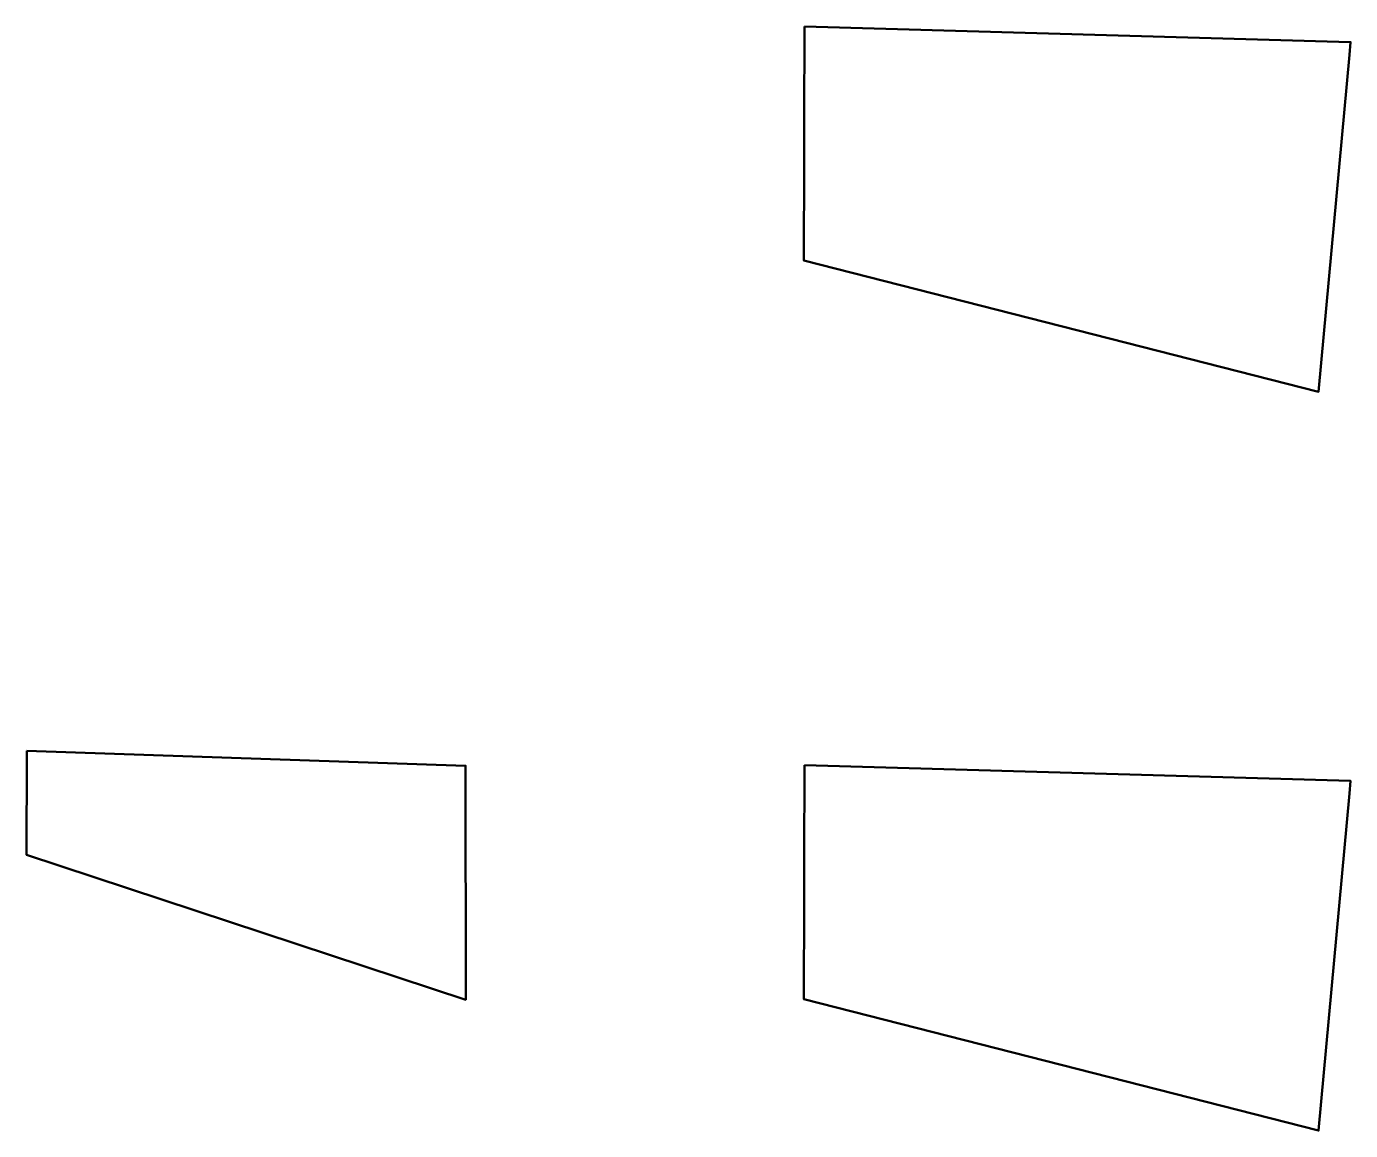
# Model space of a CAD drawing. Header units: millimetres. Extents: x -6563 to 7569, y -5370 to 3454.
# Drawn here: x 3479 to 4375, y 2707 to 3454 of the extents above; entities that cross this region are included whole.
import ezdxf

# ---------------------------------------------------------------- set-up
doc = ezdxf.new("R2010")
doc.units = ezdxf.units.MM
doc.layers.add('CUT', color=6, linetype='Continuous', lineweight=50)

# ---------------------------------------------------------------- blocks, each defined once
blk = doc.blocks.new('dacron UV-SAIL-6.sl_patch.left_(29)')
at = {"layer": 'CUT'}
blk.add_lwpolyline([(0, 0), (-0.04, -8.14), (-0.32, -65.65), (-0.35, -70.4), (297.03, -168.57), (297.01, -156.75), (296.96, -112.46), (296.91, -66.23), (296.86, -18.02), (296.85, -10.18), (0, 0)], dxfattribs=at)
blk = doc.blocks.new('dacron UV-SAIL-7.sl_patch.left_(31)')
at = {"layer": 'CUT'}
blk.add_lwpolyline([(0, 0), (-0.02, -8.12), (-0.13, -56.33), (-0.24, -102.56), (-0.35, -146.85), (-0.38, -158.4), (348.04, -247.18), (368.87, -19.17), (369.66, -10.56), (0, 0)], dxfattribs=at)
blk = doc.blocks.new('dacron UV-SAIL-7.sl_patch_2.left_(33)')
at = {"layer": 'CUT'}
blk.add_lwpolyline([(0, 0), (-0.02, -8.12), (-0.13, -56.33), (-0.24, -102.56), (-0.35, -146.85), (-0.38, -158.4), (348.04, -247.18), (368.87, -19.17), (369.66, -10.56), (0, 0)], dxfattribs=at)

msp = doc.modelspace()

# ---------------------------------------------------------------- block references
for name, p in [('dacron UV-SAIL-7.sl_patch_2.left_(33)', (4005.82, 3453.69)), ('dacron UV-SAIL-6.sl_patch.left_(29)', (3479.54, 2963.56)), ('dacron UV-SAIL-7.sl_patch.left_(31)', (4005.82, 2953.69))]:
    msp.add_blockref(name, p)

doc.saveas('drawing.dxf')
